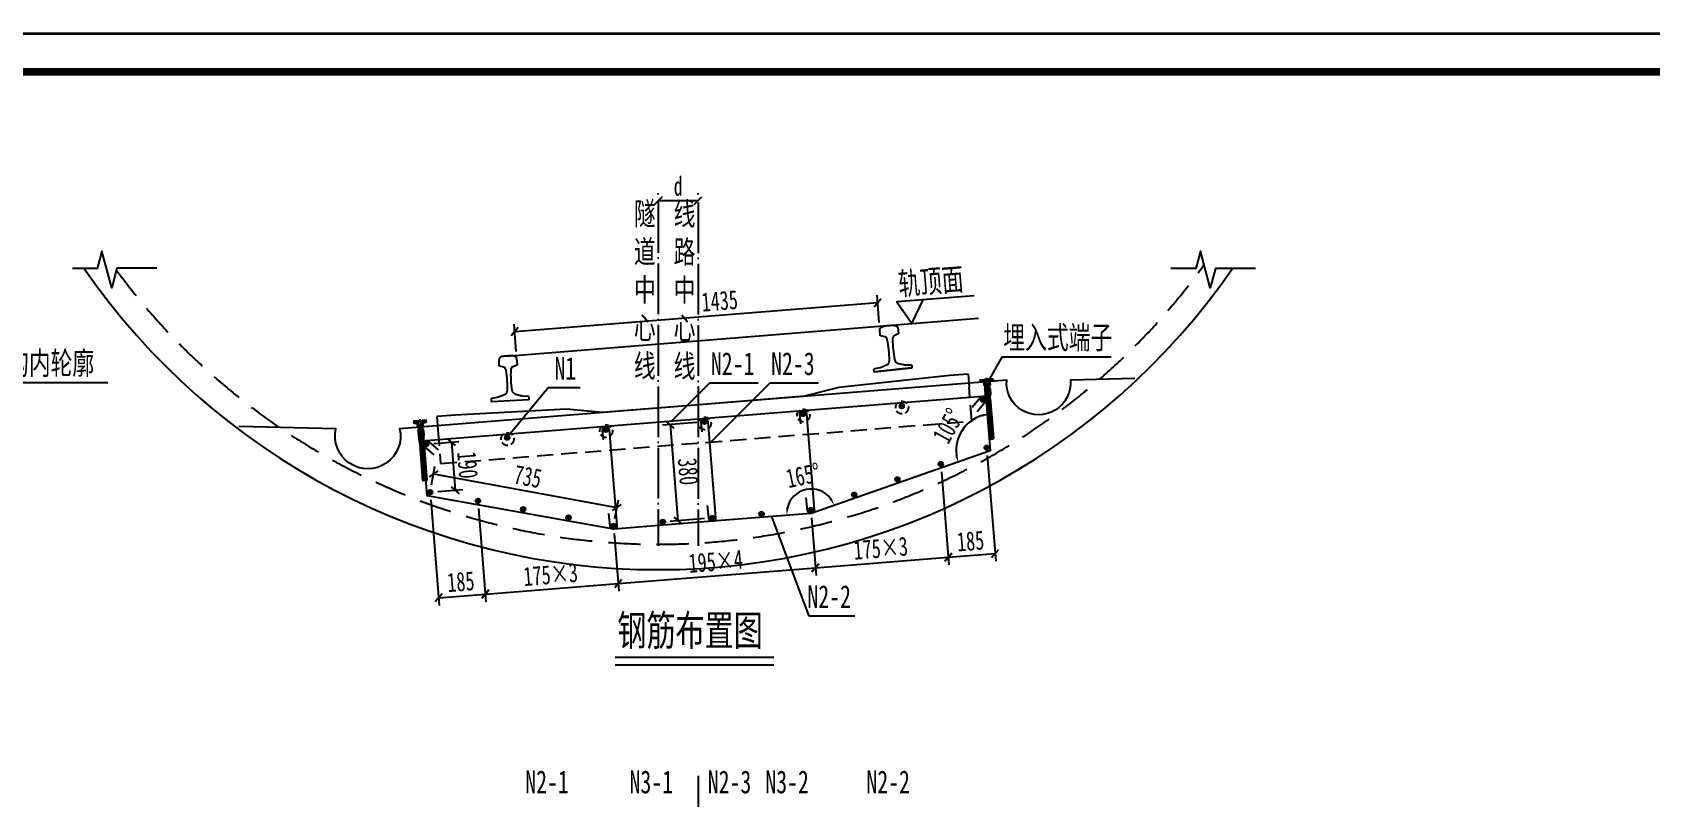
# Model space of a CAD drawing. Header units: millimetres. Extents: x -18 to 15743, y -16244 to -4817.
# Drawn here: x 5683 to 12060, y -10340 to -7324 of the extents above; entities that cross this region are included whole.
import ezdxf
from ezdxf.enums import TextEntityAlignment as Align

# ---------------------------------------------------------------- set-up
doc = ezdxf.new("R2010")
doc.units = ezdxf.units.MM
for name, pattern in [('CENTER', [4.1, 3, -0.5, 0.1, -0.5]), ('DASHED', [19.05, 12.7, -6.35]), ('DOTE', [2.42, 2, -0.2, 0.02, -0.2])]:
    doc.linetypes.add(name, pattern=pattern)
doc.layers.get('Defpoints').update_dxf_attribs({"color": 250})
for name, color, linetype in [('DOT', 6, 'DOTE'), ('GesoftDrawFrameFrameBlockLayer', 7, 'Continuous'), ('GesoftDrawFrameInLineLayer', 85, 'Continuous'), ('GesoftDrawFrameOutLineLayer', 180, 'Continuous'), ('GesoftDrawFrameTitleLayer', 7, 'Continuous'), ('标注', 3, 'Continuous'), ('粗实线', 4, 'Continuous'), ('钢筋', 4, 'Continuous')]:
    doc.layers.add(name, color=color, linetype=linetype)
doc.styles.add('宋体', font='SimSun.ttf', dxfattribs={"width": 0.7})
doc.styles.add('宋体样式', font='SimSun.ttf', dxfattribs={"width": 0.8})
doc.styles.add('条形码', font='BC_C39.FBC', dxfattribs={"height": 11})
doc.dimstyles.new('1比30', dxfattribs={"dimscale": 30, "dimtxt": 2.5, "dimasz": 1, "dimexe": 1, "dimexo": 1, "dimtad": 3, "dimdec": 0, "dimzin": 0, "dimdsep": 46, "dimtxsty": '宋体', "dimblk": 'OBLIQUE', "dimcen": 0.09, "dimadec": 0, "dimazin": 0, "dimtfac": 1, "dimtdec": 0, "dimtofl": 0, "dimtmove": 0, "dimatfit": 3, "dimfxl": 0, "dimtolj": 1, "dimtzin": 0, "dimarcsym": 0})

# ---------------------------------------------------------------- blocks, each defined once
blk = doc.blocks.new('Sleeper')
for p, q in [((-1050, 35.5), (-1050, -16.25)), ((1050, 35.5), (1050, -16.25))]:
    blk.add_line(p, q)
blk.add_lwpolyline([(1050, 35.5), (978, 35.5), (538, 24.5), (400, 0), (0, 0), (-400, 0), (-538, 24.5), (-978, 35.5), (-1050, 35.5)])
at = {"linetype": 'DASHED', "ltscale": 5}
blk.add_lwpolyline([(-1050, -16.25), (-1050, -150), (0, -150), (1050, -150), (1050, -16.25)], dxfattribs=at)
at = {"linetype": 'DASHED', "ltscale": 2}
for centre in [(-780, -75), (-390, -75), (0, -75), (390, -75), (780, -75)]:
    blk.add_circle(centre, 25, dxfattribs=at)
blk = doc.blocks.new('埋入式端子-2')
at = {"color": 2, "linetype": 'CENTER', "ltscale": 10}
blk.add_line((0, 0), (0, -242.2), dxfattribs=at)
at = {"color": 2, "ltscale": 0.03}
for p, q in [((-25, -6.9), (-25, -12.4)), ((-19.7, -13.9), (-25, -8.6)), ((-23.4, -13.9), (-25, -12.3)), ((-21, -5.9), (-24, -5.9)), ((-15, -14.9), (-24, -5.9)), ((-23.5, -13.9), (-17.5, -13.9)), ((-21, -6.2), (-21, -5.9)), ((-19.5, -6.7), (-20.5, -6.7)), ((-19.5, -5.9), (-19.5, -6.7)), ((-16.5, -5.9), (-19.5, -5.9)), ((-8.5, -17.7), (-19.5, -6.7)), ((-17.5, -13.9), (-17.5, -13.9)), ((-16.5, -6), (-16.6, -5.9)), ((-16.5, -6.7), (-16.5, -5.9)), ((-15.5, -6.7), (-16.5, -6.7)), ((-16.5, -14.9), (-13.5, -14.9)), ((-8.5, -14), (-15.8, -6.7)), ((-15, -5.9), (-15, -6.2)), ((-8.5, -5.9), (-15, -5.9)), ((-8.5, -10.3), (-12.9, -5.9)), ((-11.5, -16.9), (-11.5, -29.4)), ((-8.5, -21.4), (-11.5, -18.4)), ((-7.4, -26.2), (-11.5, -22.1)), ((0, -37.3), (-11.5, -25.8)), ((-10.2, -30.9), (-11.5, -29.5)), ((-10.7, -45.6), (-10.7, -64.6)), ((0, -59.6), (-10.7, -48.9)), ((0, -63.3), (-10.7, -52.6)), ((0, -67), (-10.7, -56.3)), ((0, -70.7), (-10.7, -60)), ((0, -74.4), (-10.7, -63.8)), ((10.2, -66.1), (-10.6, -45.2)), ((-10, -30.9), (-9.9, -30.9)), ((0, -52.2), (-9.3, -42.8)), ((-8.5, -6.5), (-9.2, -5.9)), ((0, -48.5), (-8.6, -39.8)), ((-7.4, -7), (-8.5, -5.9)), ((-8.5, -23.9), (-8.5, -5.9)), ((8.5, -23.9), (-8.5, -23.9)), ((-8.4, -32.4), (-8.4, -38.5)), ((0, -41), (-8.4, -32.7)), ((0, -44.7), (-8.4, -36.4)), ((-7.4, -28.9), (-7.4, -7)), ((-7.4, -7), (7.4, -7)), ((0, -34.3), (-7.4, -28.9)), ((7.4, -28.9), (-7.4, -28.9)), ((7.4, -28.9), (0, -34.3)), ((10.7, -48), (0, -37.3)), ((10.7, -51.7), (0, -41)), ((10.7, -55.4), (0, -44.7)), ((10.7, -59.1), (0, -48.5)), ((10.7, -62.9), (0, -52.2)), ((9, -68.6), (0, -59.6)), ((8.4, -71.7), (0, -63.3)), ((9.4, -43), (0.4, -34)), ((8.4, -38.2), (2.5, -32.4)), ((8.4, -34.5), (4.7, -30.9)), ((8.8, -31.3), (6.8, -29.3)), ((8.5, -5.9), (7.4, -7)), ((7.4, -7), (7.4, -28.9)), ((11.3, -30.1), (7.4, -26.2)), ((8.4, -38.5), (8.4, -32.4)), ((24, -5.9), (8.5, -5.9)), ((8.5, -23.9), (8.5, -5.9)), ((14.7, -14.9), (8.5, -8.7)), ((11.8, -15.8), (8.5, -12.4)), ((11.5, -19.1), (8.5, -16.1)), ((11.5, -22.8), (8.5, -19.8)), ((11.5, -26.5), (8.5, -23.5)), ((17.5, -14), (9.4, -5.9)), ((9.9, -30.9), (10, -30.9)), ((10.7, -45.6), (10.7, -64.6)), ((11.5, -29.4), (11.5, -16.9)), ((21, -13.8), (13.1, -5.9)), ((13.5, -14.9), (16.5, -14.9)), ((21, -10.1), (16.8, -5.9)), ((17.5, -13.9), (23.5, -13.9)), ((25, -6.7), (21, -6.7)), ((21, -6.9), (21, -13.9)), ((25, -7), (21, -7)), ((25, -12.4), (25, -6.9)), ((0, -78.2), (-8.9, -69.3)), ((-8.4, -124.2), (-8.8, -123.8)), ((-8.4, -91.1), (-8.4, -72)), ((0, -81.9), (-8.4, -73.5)), ((0, -85.6), (-8.4, -77.2)), ((0, -89.3), (-8.4, -80.9)), ((8.4, -101.4), (-8.4, -84.7)), ((8.4, -105.1), (-8.4, -88.4)), ((-8.4, -91.1), (-8.4, -97.8)), ((-3.2, -97.2), (-8.4, -92.1)), ((8.4, -108.8), (-8.4, -92.1)), ((0, -104.1), (-8.4, -95.8)), ((-8.4, -97.8), (-8.4, -241.2)), ((0, -107.9), (-8.4, -99.5)), ((0, -111.6), (-8.4, -103.2)), ((0, -115.3), (-8.4, -106.9)), ((0, -119), (-8.4, -110.6)), ((0, -122.7), (-8.4, -114.4)), ((0, -126.4), (-8.4, -118.1)), ((0, -130.1), (-8.4, -121.8)), ((0, -133.8), (-8.4, -125.5)), ((0, -100.4), (-0.4, -100)), ((8.4, -75.4), (0, -67)), ((8.4, -79.1), (0, -70.7)), ((8.4, -82.8), (0, -74.4)), ((8.4, -86.5), (0, -78.2)), ((8.4, -90.2), (0, -81.9)), ((7.6, -93.2), (0, -85.6)), ((8.4, -97.6), (0, -89.3)), ((0.6, -93.6), (0, -93)), ((8.4, -112.5), (0, -104.1)), ((8.4, -116.2), (0, -107.9)), ((8.4, -119.9), (0, -111.6)), ((8.4, -123.6), (0, -115.3)), ((8.4, -127.3), (0, -119)), ((8.4, -131.1), (0, -122.7)), ((8.4, -134.8), (0, -126.4)), ((8.4, -105.1), (0.9, -97.6)), ((8.4, -101.4), (3.3, -96.3)), ((8.4, -72), (8.4, -91.1)), ((8.4, -91.1), (8.4, -241.2)), ((0, -137.6), (-8.4, -129.2)), ((8.4, -149.6), (-8.4, -132.9)), ((8.4, -153.3), (-8.4, -136.6)), ((8.4, -157), (-8.4, -140.3)), ((8.4, -160.8), (-8.4, -144.1)), ((8.4, -164.5), (-8.4, -147.8)), ((-8.4, -150.5), (-8.4, -157.2)), ((-3.2, -156.6), (-8.4, -151.5)), ((8.4, -168.2), (-8.4, -151.5)), ((0, -163.5), (-8.4, -155.2)), ((0, -167.3), (-8.4, -158.9)), ((0, -171), (-8.4, -162.6)), ((0, -174.7), (-8.4, -166.3)), ((0, -178.4), (-8.4, -170)), ((0, -182.1), (-8.4, -173.8)), ((0, -185.8), (-8.4, -177.5)), ((0, -189.5), (-8.4, -181.2)), ((0, -193.2), (-8.4, -184.9)), ((0, -196.9), (-8.4, -188.6)), ((0, -159.8), (-0.4, -159.4)), ((8.4, -138.5), (0, -130.1)), ((8.4, -142.2), (0, -133.8)), ((8.4, -145.9), (0, -137.6)), ((7.6, -152.6), (0, -145)), ((0.6, -153), (0, -152.4)), ((8.4, -171.9), (0, -163.5)), ((8.4, -175.6), (0, -167.3)), ((8.4, -179.3), (0, -171)), ((8.4, -183), (0, -174.7)), ((8.4, -186.7), (0, -178.4)), ((8.4, -190.5), (0, -182.1)), ((8.4, -194.2), (0, -185.8)), ((8.4, -197.9), (0, -189.5)), ((8.4, -164.5), (0.9, -157)), ((8.4, -160.8), (3.3, -155.7)), ((8.4, -150.5), (8.4, -157.6)), ((8.4, -209), (-8.4, -192.3)), ((8.4, -212.7), (-8.4, -196)), ((8.4, -216.4), (-8.4, -199.7)), ((8.4, -220.1), (-8.4, -203.4)), ((8.4, -223.9), (-8.4, -207.2)), ((-8.4, -209.9), (-8.4, -216.6)), ((-3.2, -216), (-8.4, -210.9)), ((8.4, -227.6), (-8.4, -210.9)), ((0, -222.9), (-8.4, -214.6)), ((0, -226.6), (-8.4, -218.3)), ((8.4, -238.7), (-8.4, -222)), ((7.2, -241.2), (-8.4, -225.7)), ((3.4, -241.2), (-8.4, -229.4)), ((0, -241.5), (-8.4, -233.1)), ((-4, -241.2), (-8.4, -236.9)), ((8.3, -241.2), (-8.4, -241.2)), ((-8.4, -241.2), (-7.4, -242.2)), ((7.3, -242.2), (-7.4, -242.2)), ((0, -219.2), (-0.4, -218.8)), ((8.4, -201.6), (0, -193.2)), ((8.4, -205.3), (0, -196.9)), ((7.6, -212), (0, -204.4)), ((0.6, -212.4), (0, -211.8)), ((8.4, -231.3), (0, -222.9)), ((8.4, -235), (0, -226.6)), ((8.4, -223.9), (0.9, -216.4)), ((8.3, -241.2), (7.3, -242.2))]:
    blk.add_line(p, q, dxfattribs=at)
at = {"color": 2}
for p, q in [((-19.5, -5.9), (-21, -5.9)), ((-16.5, -5.9), (-15, -5.9)), ((-15, -5.9), (-15, -5.9)), ((-8.5, -5.9), (8.5, -5.9)), ((17.5, -13.9), (17.5, -13.9))]:
    blk.add_line(p, q, dxfattribs=at)
at = {"color": 2, "ltscale": 0.03}
for centre, radius, start, end in [((-24, -6.9), 1, 90, 180), ((-23.5, -12.4), 1.5, 180, 270), ((-20.5, -6.2), 0.5, 180, 270), ((-16.5, -13.9), 1, 180, 270), ((-15.5, -6.2), 0.5, 270, 0), ((-13.5, -16.9), 2, 0, 90), ((-10, -29.4), 1.5, 180, 270), ((-9.9, -32.4), 1.5, 0, 90), ((9.9, -32.4), 1.5, 90, 180), ((10, -29.4), 1.5, 270, 0), ((9.1, -45.6), 1.6, 0, 38.31252), ((13.5, -16.9), 2, 90, 180), ((16.5, -13.9), 1, 270, 0), ((20, -6.9), 1, 0, 90), ((23.5, -12.4), 1.5, 270, 0), ((24, -6.9), 1, 0, 90), ((8.3, -64.6), 2.4, 323.44685, 0)]:
    blk.add_arc(centre, radius, start, end, dxfattribs=at)
at = {"color": 2}
for centre, radius, start, end in [((-9.1, -45.6), 1.6, 141.68748, 180), ((-8.3, -64.6), 2.4, 180, 216.55315)]:
    blk.add_arc(centre, radius, start, end, dxfattribs=at)
at = {"color": 2, "ltscale": 0.03}
for points in [[(-10.3, -44.6), (-8.8, -42.7), (-8.9, -40.6), (-8.4, -38.5)], [(10.3, -44.6), (8.8, -42.7), (8.9, -40.6), (8.4, -38.5)], [(-10.2, -66), (-8.8, -67.9), (-8.9, -70), (-8.4, -72)], [(10.2, -66), (8.8, -67.9), (8.9, -70), (8.4, -72)]]:
    blk.add_open_spline(points, degree=3, dxfattribs=at)
blk = doc.blocks.new('_Oblique')
at = {"color": 0, "linetype": 'ByBlock', "lineweight": -2}
blk.add_line((-0.5, -0.5), (0.5, 0.5), dxfattribs=at)
blk = doc.blocks.new('*D15')
at = {"layer": 'Defpoints', "color": 0, "transparency": 16777216}
for p in [(8331.7, -8859), (8362, -9237.8), (8226.2, -9248.7)]:
    blk.add_point(p, dxfattribs=at)
at = {"layer": '标注', "color": 0, "lineweight": -2, "transparency": 16777216}
for p, q in [((8301.8, -8861.4), (8166, -8872.3)), ((8195.9, -8869.9), (8226.2, -9248.7)), ((8332.1, -9240.2), (8196.3, -9251.1))]:
    blk.add_line(p, q, dxfattribs=at)
at = {"layer": '标注', "color": 0, "lineweight": -2, "transparency": 16777216, "xscale": 30, "yscale": 30, "zscale": 30}
for p, rotation in [((8195.9, -8869.9), 94.57081979872274), ((8226.2, -9248.7), 274.5708197987228)]:
    blk.add_blockref('_Oblique', p, dxfattribs=dict(at, rotation=rotation))
at = {"layer": '标注', "color": 0, "transparency": 16777216, "insert": (8267.1, -9054.8), "char_height": 75, "attachment_point": 5, "rotation": 274.57082, "style": '宋体'}
blk.add_mtext('\\A1;380', dxfattribs=at)
blk = doc.blocks.new('*D7')
at = {"layer": 'Defpoints', "color": 0, "transparency": 16777216}
for p in [(9013.9, -8389), (9022.6, -8497), (7592.1, -8611.3)]:
    blk.add_point(p, dxfattribs=at)
at = {"layer": '标注', "color": 0, "lineweight": -2, "transparency": 16777216}
for p, q in [((7583.4, -8503.3), (9013.9, -8389)), ((9020.2, -8467.1), (9011.5, -8359.1)), ((7589.7, -8581.4), (7581, -8473.4))]:
    blk.add_line(p, q, dxfattribs=at)
at = {"layer": '标注', "color": 0, "lineweight": -2, "transparency": 16777216, "xscale": 30, "yscale": 30, "zscale": 30}
for p, rotation in [((9013.9, -8389), 4.570818192413863), ((7583.4, -8503.3), 184.5708181924139)]:
    blk.add_blockref('_Oblique', p, dxfattribs=dict(at, rotation=rotation))
at = {"layer": '标注', "color": 0, "transparency": 16777216, "insert": (8391.3, -8382.3), "char_height": 75, "attachment_point": 5, "rotation": 4.57082, "style": '宋体'}
blk.add_mtext('\\A1;1435', dxfattribs=at)
blk = doc.blocks.new('*D42')
at = {"layer": 'Defpoints', "color": 0, "transparency": 16777216}
for p in [(7235.2, -8946.7), (7250.3, -9136.1), (7349.1, -9128.3)]:
    blk.add_point(p, dxfattribs=at)
at = {"layer": '标注', "color": 0, "lineweight": -2, "transparency": 16777216}
for p, q in [((7265.1, -8944.3), (7363.9, -8936.4)), ((7334, -8938.8), (7349.1, -9128.3)), ((7280.2, -9133.8), (7379, -9125.9))]:
    blk.add_line(p, q, dxfattribs=at)
at = {"layer": '标注', "color": 0, "lineweight": -2, "transparency": 16777216, "xscale": 30, "yscale": 30, "zscale": 30}
for p, rotation in [((7334, -8938.8), 94.57081872189141), ((7349.1, -9128.3), 274.5708187218914)]:
    blk.add_blockref('_Oblique', p, dxfattribs=dict(at, rotation=rotation))
at = {"layer": '标注', "color": 0, "transparency": 16777216, "insert": (7397.6, -9029), "char_height": 75, "attachment_point": 5, "rotation": 274.57082, "style": '宋体'}
blk.add_mtext('\\A1;190', dxfattribs=at)
blk = doc.blocks.new('*D43')
at = {"layer": 'Defpoints', "color": 0, "transparency": 16777216}
for p in [(8149.3, -7993.1), (8306.1, -7987), (8306.1, -7993.1)]:
    blk.add_point(p, dxfattribs=at)
at = {"layer": '标注', "color": 0, "lineweight": -2, "transparency": 16777216}
for p, q in [((8149.3, -7963.1), (8149.3, -7957)), ((8306.1, -7963.1), (8306.1, -7957)), ((8149.3, -7987), (8306.1, -7987))]:
    blk.add_line(p, q, dxfattribs=at)
at = {"layer": '标注', "color": 0, "lineweight": -2, "transparency": 16777216, "xscale": 30, "yscale": 30, "zscale": 30, "rotation": 180}
blk.add_blockref('_Oblique', (8149.3, -7987), dxfattribs=at)
at = {"layer": '标注', "color": 0, "lineweight": -2, "transparency": 16777216, "xscale": 30, "yscale": 30, "zscale": 30}
blk.add_blockref('_Oblique', (8306.1, -7987), dxfattribs=at)
at = {"layer": '标注', "color": 0, "transparency": 16777216, "insert": (8227.7, -7930.5), "char_height": 75, "attachment_point": 5, "style": '宋体'}
blk.add_mtext('\\A1;d', dxfattribs=at)
blk = doc.blocks.new('*D44')
at = {"layer": 'Defpoints', "color": 0, "transparency": 16777216}
for p in [(9457.3, -8972.7), (8777.7, -9127), (8751.8, -9219.8), (8751.8, -9219.8), (8363, -9250.9)]:
    blk.add_point(p, dxfattribs=at)
at = {"layer": '标注', "color": 0, "lineweight": -2, "transparency": 16777216}
blk.add_arc((8751.8, -9219.8), 96.3, 37.20809, 166.66764, dxfattribs=at)
at = {"layer": '标注', "color": 0, "transparency": 16777216}
for points in [[(8832.9, -9159.1), (8824.1, -9163.9), (8842.7, -9187.9)], [(8663, -9197.9), (8653, -9197.2), (8655.7, -9227.5)]]:
    blk.add_solid(points, dxfattribs=at)
at = {"layer": '标注', "color": 0, "transparency": 16777216, "insert": (8720.2, -9070.5), "char_height": 75, "attachment_point": 5, "rotation": 11.93786, "style": '宋体'}
blk.add_mtext('\\A1;165°', dxfattribs=at)
blk = doc.blocks.new('*D45')
at = {"layer": 'Defpoints', "color": 0, "transparency": 16777216}
for p in [(9451.1, -8769.5), (9375.6, -8860.5), (9467.3, -8972), (9467.3, -8972), (8757.8, -9219.3)]:
    blk.add_point(p, dxfattribs=at)
at = {"layer": '标注', "color": 0, "lineweight": -2, "transparency": 16777216}
blk.add_arc((9467.3, -8972), 144.3, 106.50239, 187.29115, dxfattribs=at)
at = {"layer": '标注', "color": 0, "transparency": 16777216}
for points in [[(9425.4, -8828.7), (9427.2, -8838.5), (9455.8, -8828.1)], [(9329, -8989.1), (9319.3, -8991.4), (9331, -9019.5)]]:
    blk.add_solid(points, dxfattribs=at)
at = {"layer": '标注', "color": 0, "transparency": 16777216, "insert": (9291.9, -8874.7), "char_height": 75, "attachment_point": 5, "rotation": 60.99054, "style": '宋体'}
blk.add_mtext('\\A1;105°', dxfattribs=at)
blk = doc.blocks.new('*D48')
at = {"layer": 'Defpoints', "color": 0, "transparency": 16777216}
for p in [(9443.3, -8961.1), (9262.8, -9025.5), (9476.5, -9377.7)]:
    blk.add_point(p, dxfattribs=at)
at = {"layer": '标注', "color": 0, "lineweight": -2, "transparency": 16777216}
for p, q in [((9445.6, -8991), (9478.9, -9407.6)), ((9265.2, -9055.4), (9294.4, -9422.3)), ((9292.1, -9392.4), (9476.5, -9377.7))]:
    blk.add_line(p, q, dxfattribs=at)
at = {"layer": '标注', "color": 0, "lineweight": -2, "transparency": 16777216, "xscale": 30, "yscale": 30, "zscale": 30}
for p, rotation in [((9476.5, -9377.7), 4.558790000067118), ((9292.1, -9392.4), 184.5587900000671)]:
    blk.add_blockref('_Oblique', p, dxfattribs=dict(at, rotation=rotation))
at = {"layer": '标注', "color": 0, "transparency": 16777216, "insert": (9379.8, -9329), "char_height": 75, "attachment_point": 5, "rotation": 4.55879, "style": '宋体'}
blk.add_mtext('\\A1;185', dxfattribs=at)
blk = doc.blocks.new('*D49')
at = {"layer": 'Defpoints', "color": 0, "transparency": 16777216}
for p in [(7250.2, -9135.9), (7438.6, -9171), (7467.8, -9537.9)]:
    blk.add_point(p, dxfattribs=at)
at = {"layer": '标注', "color": 0, "lineweight": -2, "transparency": 16777216}
for p, q in [((7252.6, -9165.8), (7285.8, -9582.5)), ((7441, -9200.9), (7470.2, -9567.8)), ((7283.4, -9552.6), (7467.8, -9537.9))]:
    blk.add_line(p, q, dxfattribs=at)
at = {"layer": '标注', "color": 0, "lineweight": -2, "transparency": 16777216, "xscale": 30, "yscale": 30, "zscale": 30}
for p, rotation in [((7283.4, -9552.6), 184.5587900000671), ((7467.8, -9537.9), 4.558790000067118)]:
    blk.add_blockref('_Oblique', p, dxfattribs=dict(at, rotation=rotation))
at = {"layer": '标注', "color": 0, "transparency": 16777216, "insert": (7371.2, -9489.2), "char_height": 75, "attachment_point": 5, "rotation": 4.55879, "style": '宋体'}
blk.add_mtext('\\A1;185', dxfattribs=at)
blk = doc.blocks.new('*D50')
at = {"layer": 'Defpoints', "color": 0, "transparency": 16777216}
for p in [(7438.6, -9171), (7973.1, -9268.9), (7991.2, -9496.2)]:
    blk.add_point(p, dxfattribs=at)
at = {"layer": '标注', "color": 0, "lineweight": -2, "transparency": 16777216}
for p, q in [((7441, -9200.9), (7470.2, -9567.8)), ((7975.5, -9298.8), (7993.6, -9526.1)), ((7467.8, -9537.9), (7991.2, -9496.2))]:
    blk.add_line(p, q, dxfattribs=at)
at = {"layer": '标注', "color": 0, "lineweight": -2, "transparency": 16777216, "xscale": 30, "yscale": 30, "zscale": 30}
for p, rotation in [((7991.2, -9496.2), 4.558790000067118), ((7467.8, -9537.9), 184.5587900000671)]:
    blk.add_blockref('_Oblique', p, dxfattribs=dict(at, rotation=rotation))
at = {"layer": '标注', "color": 0, "transparency": 16777216, "insert": (7725, -9461), "char_height": 75, "attachment_point": 5, "rotation": 4.55879, "style": '宋体'}
blk.add_mtext('\\A1;175×3', dxfattribs=at)
blk = doc.blocks.new('*D51')
at = {"layer": 'Defpoints', "color": 0, "transparency": 16777216}
for p in [(8750.6, -9206.9), (7973.1, -9268.9), (8768.7, -9434.2)]:
    blk.add_point(p, dxfattribs=at)
at = {"layer": '标注', "color": 0, "lineweight": -2, "transparency": 16777216}
for p, q in [((8753, -9236.8), (8771.1, -9464.1)), ((7975.5, -9298.8), (7993.6, -9526.1)), ((7991.2, -9496.2), (8768.7, -9434.2))]:
    blk.add_line(p, q, dxfattribs=at)
at = {"layer": '标注', "color": 0, "lineweight": -2, "transparency": 16777216, "xscale": 30, "yscale": 30, "zscale": 30}
for p, rotation in [((8768.7, -9434.2), 4.558790000067118), ((7991.2, -9496.2), 184.5587900000671)]:
    blk.add_blockref('_Oblique', p, dxfattribs=dict(at, rotation=rotation))
at = {"layer": '标注', "color": 0, "transparency": 16777216, "insert": (8375.5, -9409.1), "char_height": 75, "attachment_point": 5, "rotation": 4.55879, "style": '宋体'}
blk.add_mtext('\\A1;195×4', dxfattribs=at)
blk = doc.blocks.new('*D52')
at = {"layer": 'Defpoints', "color": 0, "transparency": 16777216}
for p in [(9262.8, -9025.5), (8750.6, -9206.9), (9292.1, -9392.4)]:
    blk.add_point(p, dxfattribs=at)
at = {"layer": '标注', "color": 0, "lineweight": -2, "transparency": 16777216}
for p, q in [((9265.2, -9055.4), (9294.4, -9422.3)), ((8753, -9236.8), (8771.1, -9464.1)), ((8768.7, -9434.2), (9292.1, -9392.4))]:
    blk.add_line(p, q, dxfattribs=at)
at = {"layer": '标注', "color": 0, "lineweight": -2, "transparency": 16777216, "xscale": 30, "yscale": 30, "zscale": 30}
for p, rotation in [((8768.7, -9434.2), 184.5587900000671), ((9292.1, -9392.4), 4.558790000067118)]:
    blk.add_blockref('_Oblique', p, dxfattribs=dict(at, rotation=rotation))
at = {"layer": '标注', "color": 0, "transparency": 16777216, "insert": (9025.9, -9357.2), "char_height": 75, "attachment_point": 5, "rotation": 4.55879, "style": '宋体'}
blk.add_mtext('\\A1;175×3', dxfattribs=at)
blk = doc.blocks.new('*D53')
at = {"layer": 'Defpoints', "color": 0, "transparency": 16777216}
for p in [(7250.3, -9136.1), (7986.6, -9196.4), (7973.2, -9269)]:
    blk.add_point(p, dxfattribs=at)
at = {"layer": '标注', "color": 0, "lineweight": -2, "transparency": 16777216}
for p, q in [((7255.8, -9106.6), (7269.1, -9034.1)), ((7263.7, -9063.6), (7986.6, -9196.4)), ((7978.6, -9239.5), (7992, -9166.9))]:
    blk.add_line(p, q, dxfattribs=at)
at = {"layer": '标注', "color": 0, "lineweight": -2, "transparency": 16777216, "xscale": 30, "yscale": 30, "zscale": 30}
for p, rotation in [((7263.7, -9063.6), 169.5891858838482), ((7986.6, -9196.4), 349.5891858838482)]:
    blk.add_blockref('_Oblique', p, dxfattribs=dict(at, rotation=rotation))
at = {"layer": '标注', "color": 0, "transparency": 16777216, "insert": (7635.3, -9074.7), "char_height": 75, "attachment_point": 5, "rotation": 349.58919, "style": '宋体'}
blk.add_mtext('\\A1;735', dxfattribs=at)
blk = doc.blocks.new('0.25_a528e8101059b214a0224c9661d1e9c2')
at = {"layer": 'GesoftDrawFrameInLineLayer', "color": 0, "const_width": 1}
blk.add_lwpolyline([(0, 0), (0, 287), (-495, 287), (-495, 0), (0, 0)], dxfattribs=at)
at = {"layer": 'GesoftDrawFrameOutLineLayer', "color": 0, "const_width": 0.35}
blk.add_lwpolyline([(5, -5), (5, 292), (-520, 292), (-520, -5), (5, -5)], dxfattribs=at)
blk = doc.blocks.new('GESOFT00000000NEW_049a35bf7f0736cc4250df00ece10f93_a528e8101059b214a0224c9661d1e9c2_2e1cf7a908f61d0b50dc33cccab90907')
at = {"layer": 'GesoftDrawFrameFrameBlockLayer'}
blk.add_blockref('0.25_a528e8101059b214a0224c9661d1e9c2', (0, 0), dxfattribs=at)
at = {"layer": 'GesoftDrawFrameTitleLayer', "color": 7, "style": '条形码', "width": 2}
blk.add_attdef('BARCODE', (-2.8, 60.5), '', height=6, rotation=90, dxfattribs=at)
at = {"layer": 'GesoftDrawFrameTitleLayer', "style": '宋体样式'}
for tag, height, width, p in [('GCMC0', 3.6, 0.8, (-40, 43.4)), ('SHEJI', 2.5, 0.8, (-154, 35.2)), ('SHEJI2', 2.5, 0.8, (-137.76, 35.27)), ('SJJD', 2.5, 0.8, (-14, 34.4)), ('JIAOHE', 2.5, 0.8, (-154, 28.8)), ('JIAOHE2', 2.5, 0.8, (-137.61, 28.83)), ('VERSION0', 2.5, 0.8, (-14, 26.4)), ('ZTSD', 2.5, 0.8, (-190, 24)), ('ZYFZR1', 2.5, 0.8, (-154, 22.4)), ('ZYFZR2', 2.5, 0.8, (-137.76, 22.24)), ('CEMING', 4, 0.7, (-84, 22.59)), ('BILI', 2.5, 0.8, (-14, 18.4)), ('XMFZR1', 2.5, 0.8, (-154, 16)), ('XMFZR2', 2.5, 0.8, (-137.98, 16.22)), ('DOCNAME0', 3.5, 0.9, (-84, 13.27)), ('SENHE', 2.5, 0.8, (-154, 9.6)), ('SENHE2', 2.5, 0.8, (-137.41, 9.52)), ('DOCNAME2', 3.5, 0.9, (-84, 9.42)), ('RIQI', 2.5, 0.8, (-14, 10.4)), ('XTSD', 2.5, 0.8, (-190, 4.8)), ('SENDING', 2.5, 0.8, (-154, 3.2)), ('SENDING2', 2.5, 0.8, (-137.41, 3.81)), ('TUHAO', 2.5, 0.8, (-91.5, 3.2)), ('PROJECTNO', 2.5, 0.8, (-47.5, 3.2)), ('PAGENUMBER', 2.5, 0.8, (-31.78, 3.83)), ('PAGECOUNT', 2.5, 0.8, (-10.8, 3.83))]:
    blk.add_attdef(tag, text='', height=height, dxfattribs=dict(at, width=width)).set_placement(p, align=Align.MIDDLE_CENTER)
blk.add_attdef('PIANMING', text='', height=4, dxfattribs=at).set_placement((-84, 31.09), align=Align.MIDDLE_CENTER)

msp = doc.modelspace()

# ---------------------------------------------------------------- hatches: boundary and pattern name
at = {"layer": '钢筋'}
h = msp.add_hatch(color=256, dxfattribs=at)
h.dxf.hatch_style = 1
h.paths.add_polyline_path([(9118.21, -8796.86, 1), (9100.21, -8796.86, 1)])
h = msp.add_hatch(color=256, dxfattribs=at)
h.dxf.hatch_style = 1
h.paths.add_polyline_path([(9437.19, -8771.36, 1), (9419.19, -8771.36, 1)])
h = msp.add_hatch(color=256, dxfattribs=at)
h.dxf.hatch_style = 1
h.paths.add_polyline_path([(8340.69, -8859.02, 1), (8322.69, -8859.02, 1)])
h = msp.add_hatch(color=256, dxfattribs=at)
h.dxf.hatch_style = 1
h.paths.add_polyline_path([(8729.45, -8827.94, 1), (8711.45, -8827.94, 1)])
h = msp.add_hatch(color=256, dxfattribs=at)
h.dxf.hatch_style = 1
h.paths.add_polyline_path([(7563.17, -8921.18, 1), (7545.17, -8921.18, 1)])
h = msp.add_hatch(color=256, dxfattribs=at)
h.dxf.hatch_style = 1
h.paths.add_polyline_path([(7951.93, -8890.1, 1), (7933.93, -8890.1, 1)])
h = msp.add_hatch(color=256, dxfattribs=at)
h.dxf.hatch_style = 1
h.paths.add_polyline_path([(7244.19, -8946.68, 1), (7226.19, -8946.68, 1)])
h = msp.add_hatch(color=256, dxfattribs=at)
h.dxf.hatch_style = 1
h.paths.add_polyline_path([(9452.34, -8960.83, 1), (9434.34, -8960.83, 1)])
h = msp.add_hatch(color=256, dxfattribs=at)
h.dxf.hatch_style = 1
h.paths.add_polyline_path([(9271.87, -9024.92, 1), (9253.87, -9024.92, 1)])
h = msp.add_hatch(color=256, dxfattribs=at)
h.dxf.hatch_style = 1
h.paths.add_polyline_path([(9101.16, -9085.55, 1), (9083.16, -9085.55, 1)])
h = msp.add_hatch(color=256, dxfattribs=at)
h.dxf.hatch_style = 1
h.paths.add_polyline_path([(7259.34, -9136.15, 1), (7241.34, -9136.15, 1)])
h = msp.add_hatch(color=256, dxfattribs=at)
h.dxf.hatch_style = 1
h.paths.add_polyline_path([(7447.69, -9170.7, 1), (7429.69, -9170.7, 1)])
h = msp.add_hatch(color=256, dxfattribs=at)
h.dxf.hatch_style = 1
h.paths.add_polyline_path([(7447.69, -9170.7, 1), (7429.69, -9170.7, 1)])
h = msp.add_hatch(color=256, dxfattribs=at)
h.dxf.hatch_style = 1
h.paths.add_polyline_path([(7447.7, -9170.77, 1), (7429.7, -9170.77, 1)])
h = msp.add_hatch(color=256, dxfattribs=at)
h.dxf.hatch_style = 1
h.paths.add_polyline_path([(8930.45, -9146.17, 1), (8912.45, -9146.17, 1)])
h = msp.add_hatch(color=256, dxfattribs=at)
h.dxf.hatch_style = 1
h.paths.add_polyline_path([(7625.87, -9203.46, 1), (7607.87, -9203.46, 1)])
h = msp.add_hatch(color=256, dxfattribs=at)
h.dxf.hatch_style = 1
h.paths.add_polyline_path([(7625.87, -9203.46, 1), (7607.87, -9203.46, 1)])
h = msp.add_hatch(color=256, dxfattribs=at)
h.dxf.hatch_style = 1
h.paths.add_polyline_path([(7625.87, -9203.52, 1), (7607.87, -9203.52, 1)])
h = msp.add_hatch(color=256, dxfattribs=at)
h.dxf.hatch_style = 1
h.paths.add_polyline_path([(7804.04, -9236.21, 1), (7786.04, -9236.21, 1)])
h = msp.add_hatch(color=256, dxfattribs=at)
h.dxf.hatch_style = 1
h.paths.add_polyline_path([(7804.04, -9236.21, 1), (7786.04, -9236.21, 1)])
h = msp.add_hatch(color=256, dxfattribs=at)
h.dxf.hatch_style = 1
h.paths.add_polyline_path([(7804.05, -9236.28, 1), (7786.05, -9236.28, 1)])
h = msp.add_hatch(color=256, dxfattribs=at)
h.dxf.hatch_style = 1
h.paths.add_polyline_path([(8176.6, -9253.39, 1), (8158.6, -9253.39, 1)])
h = msp.add_hatch(color=256, dxfattribs=at)
h.dxf.hatch_style = 1
h.paths.add_polyline_path([(8176.6, -9253.39, 1), (8158.6, -9253.39, 1)])
h = msp.add_hatch(color=256, dxfattribs=at)
h.dxf.hatch_style = 1
h.paths.add_polyline_path([(8176.6, -9253.46, 1), (8158.6, -9253.46, 1)])
h = msp.add_hatch(color=256, dxfattribs=at)
h.dxf.hatch_style = 1
h.paths.add_polyline_path([(8370.98, -9237.88, 1), (8352.98, -9237.88, 1)])
h = msp.add_hatch(color=256, dxfattribs=at)
h.dxf.hatch_style = 1
h.paths.add_polyline_path([(8565.36, -9222.31, 1), (8547.36, -9222.31, 1)])
h = msp.add_hatch(color=256, dxfattribs=at)
h.dxf.hatch_style = 1
h.paths.add_polyline_path([(8565.36, -9222.31, 1), (8547.36, -9222.31, 1)])
h = msp.add_hatch(color=256, dxfattribs=at)
h.dxf.hatch_style = 1
h.paths.add_polyline_path([(8565.36, -9222.38, 1), (8547.36, -9222.38, 1)])
h = msp.add_hatch(color=256, dxfattribs=at)
h.dxf.hatch_style = 1
h.paths.add_polyline_path([(8759.74, -9206.8, 1), (8741.74, -9206.8, 1)])
h = msp.add_hatch(color=256, dxfattribs=at)
h.dxf.hatch_style = 1
h.paths.add_polyline_path([(7982.22, -9268.96, 1), (7964.22, -9268.96, 1)])
h = msp.add_hatch(color=256, dxfattribs=at)
h.dxf.hatch_style = 1
h.paths.add_polyline_path([(7982.22, -9268.96, 1), (7964.22, -9268.96, 1)])
h = msp.add_hatch(color=256, dxfattribs=at)
h.dxf.hatch_style = 1
h.paths.add_polyline_path([(7982.23, -9269.03, 1), (7964.23, -9269.03, 1)])

# ---------------------------------------------------------------- linework, layer by layer
for p, q in [((7550.95, -8599.42), (9411.22, -8450.76)), ((9002.1, -8661.81), (9147.3, -8646.54))]:
    msp.add_line(p, q)
for points in [[(6173.68, -8253.4), (6016.12, -8253.4), (5995.36, -8330.88), (5956.42, -8185.57), (5938.12, -8253.88), (5840.29, -8253.88)], [(10502.7, -8253.88), (10345.14, -8253.88), (10324.38, -8331.36), (10285.45, -8186.05), (10267.14, -8254.36), (10169.32, -8254.36)]]:
    msp.add_lwpolyline(points)
at = {"ltscale": 0.8}
for points in [[(9123.04, -8634.25), (9144.45, -8634.37, -0.3821619), (9148.41, -8637.96), (9149.08, -8644.34, -0.4142136), (9147.3, -8646.54), (9002.1, -8661.81, -0.4142136), (8999.9, -8660.03), (8999.23, -8653.64, -0.3821619), (9002.35, -8649.32), (9023.27, -8644.74, 0.0526809), (9031.24, -8642.09), (9048.67, -8634.19, 0.2959714), (9060.41, -8615.86, 0.0505666), (9051.77, -8535.62, 0.0993426), (9047.91, -8526.58, 0.1861468), (9043.12, -8523.38), (9024.99, -8519.42, -0.3409339), (9023.42, -8517.55), (9022.57, -8496.96, -0.334739), (9031.31, -8483.98, -0.0484879), (9046.37, -8480.38, -0.0083356), (9056.29, -8479.14, -0.0083356), (9066.26, -8478.29, -0.0484879), (9081.73, -8478.67, -0.334739), (9092.98, -8489.56), (9096.43, -8509.87, -0.3409339), (9095.29, -8512.03), (9078.45, -8519.64, 0.1885271), (9074.36, -8523.79, 0.0993426), (9072.46, -8533.45, 0.0505666), (9080.7, -8613.72, 0.2959714), (9096, -8629.21), (9115.54, -8633.35, 0.050385), (9123.54, -8634.21)], [(7514.68, -8762.83), (7493.56, -8766.36, 0.3821619), (7490.23, -8770.52), (7490.58, -8776.93, 0.4142136), (7492.69, -8778.82), (7638.47, -8770.82, 0.4142136), (7640.35, -8768.72), (7640, -8762.31, 0.3821619), (7636.23, -8758.53), (7614.86, -8757.34, -0.0526809), (7606.56, -8755.99), (7588.1, -8750.95, -0.2959714), (7573.59, -8734.72, -0.0505666), (7569.37, -8654.13, -0.0993426), (7571.76, -8644.59, -0.1861468), (7575.98, -8640.67), (7593.24, -8633.88, 0.3409339), (7594.5, -8631.78), (7592.06, -8611.32, 0.334739), (7581.37, -8599.89, 0.0484879), (7565.94, -8598.74, 0.0083356), (7555.94, -8599.08, 0.0083356), (7545.97, -8599.83, 0.0484879), (7530.75, -8602.67, 0.334739), (7521.37, -8615.2), (7521.19, -8635.8, 0.3409339), (7522.67, -8637.75), (7540.5, -8642.6, -0.1885271), (7545.2, -8646.04, -0.0993426), (7548.61, -8655.27, -0.0505666), (7553.22, -8735.84, -0.2959714), (7540.58, -8753.56), (7521.94, -8760.75, -0.050385), (7514.19, -8762.87)]]:
    msp.add_lwpolyline(points, format="xyb", dxfattribs=at)
msp.add_arc((8149.31, -6691.6), 2750, 214.617895, 325.382105)
at = {"linetype": 'DASHED', "lineweight": 25, "ltscale": 10}
msp.add_arc((8149.31, -6691.6), 2650, 216.316843, 324.246794, dxfattribs=at)
at = {"layer": 'DOT', "ltscale": 100}
for p, q in [((8149.31, -7993.07), (8149.31, -9347.3)), ((8306.11, -7993.97), (8306.11, -9347.3)), ((8306.11, -10253.75), (8306.11, -14226.64))]:
    msp.add_line(p, q, dxfattribs=at)
at = {"layer": '标注'}
for p, q in [((9503.5, -8603.76), (9454.97, -8689.98)), ((9933.97, -8603.76), (9503.5, -8603.76)), ((5305.3, -8703.85), (5980.01, -8703.85)), ((7715.83, -8725.32), (7554.17, -8921.18)), ((7841.67, -8725.32), (7715.83, -8725.32)), ((8351.36, -8706.98), (8201.98, -8856.35)), ((8542.8, -8706.98), (8351.36, -8706.98)), ((8588.8, -8706.98), (8351.55, -8944.23)), ((8780.25, -8706.98), (8588.8, -8706.98)), ((8743.51, -9625.17), (8597.39, -9232.17)), ((8923.32, -9625.17), (8743.51, -9625.17)), ((7979.23, -9816.58), (8604.92, -9816.58))]:
    msp.add_line(p, q, dxfattribs=at)
at = {"layer": '标注', "color": 4}
msp.add_line((7979.23, -9786.58), (8604.92, -9786.58), dxfattribs=at)
at = {"layer": '标注'}
msp.add_lwpolyline([(9394.65, -8361.83), (9089.97, -8386.18), (9148.92, -8471.73), (9193.53, -8377.9)], dxfattribs=at)
at = {"layer": '粗实线', "color": 0}
msp.add_lwpolyline([(10026.98, -8688.38), (9773.27, -8694.72, -1.0886297), (9522.31, -8694.73), (7129.96, -8885.98, -1.2586619), (6879.08, -8886.29), (6496.02, -8876.71)], format="xyb", dxfattribs=at)
at = {"layer": '钢筋'}
for points in [[(9405.66, -8817.85), (9438.09, -8779.79, 0.6681786), (9427.16, -8758.4), (7234.15, -8933.72, 0.6681786), (7226.76, -8956.58), (7264.82, -8989)], [(9385.87, -8800.99), (9418.3, -8762.93, -0.6681786), (9441.15, -8770.33), (9457.33, -8972.75), (8751.78, -9219.76), (8362.99, -9250.91), (7974.26, -9281.92), (7238.41, -9150.14), (7222.23, -8947.72, -0.6681786), (7243.62, -8936.79), (7281.68, -8969.21)], [(8322.36, -8898.37), (8318.73, -8860.06, -1), (8344.65, -8857.99), (8374.94, -9236.85, -1), (8349.02, -9238.92), (8343.49, -9189.33)], [(8711.12, -8867.3), (8707.49, -8828.98, -1), (8733.41, -8826.91), (8763.7, -9205.77, -1), (8737.78, -9207.84), (8732.25, -9158.26)], [(7933.6, -8929.45), (7929.97, -8891.14, -1), (7955.89, -8889.07), (7986.18, -9267.93, -1), (7960.26, -9270), (7954.73, -9220.41)]]:
    msp.add_lwpolyline(points, format="xyb", dxfattribs=at)
for centre in [(9109.21, -8796.86), (9428.19, -8771.36), (8331.69, -8859.02), (8720.45, -8827.94), (7554.17, -8921.18), (7942.93, -8890.1), (7235.19, -8946.68), (9443.34, -8960.83), (9262.87, -9024.92), (9092.16, -9085.55), (7250.34, -9136.15), (7438.69, -9170.7), (7438.69, -9170.7), (7438.7, -9170.77), (8921.45, -9146.17), (7616.87, -9203.46), (7616.87, -9203.46), (7616.87, -9203.52), (7795.04, -9236.21), (7795.04, -9236.21), (7795.05, -9236.28), (8167.6, -9253.39), (8167.6, -9253.39), (8167.6, -9253.46), (8361.98, -9237.88), (8556.36, -9222.31), (8556.36, -9222.31), (8556.36, -9222.38), (8750.74, -9206.8), (7973.22, -9268.96), (7973.22, -9268.96), (7973.23, -9269.03)]:
    msp.add_circle(centre, 9, dxfattribs=at)

# ---------------------------------------------------------------- block references
for name, p, rotation in [('Sleeper', (8326.34, -8790.23), 4.570818190350828), ('埋入式端子-2', (7209.64, -8848.84), 4.630555733514621)]:
    msp.add_blockref(name, p, dxfattribs=dict(rotation=rotation))
at = {"xscale": -1, "rotation": 4.511081436047801}
msp.add_blockref('埋入式端子-2', (9442.8, -8685.04), dxfattribs=at)
at = {"layer": '标注', "xscale": 30, "yscale": 30, "zscale": 30}
msp.add_blockref('GESOFT00000000NEW_049a35bf7f0736cc4250df00ece10f93_a528e8101059b214a0224c9661d1e9c2_2e1cf7a908f61d0b50dc33cccab90907', (15587.73, -16088.95), dxfattribs=at)

# ---------------------------------------------------------------- texts
at = {"layer": 'DOT', "char_height": 90, "attachment_point": 1, "style": '宋体'}
for s, insert in [('隧道中心线', (8053.02, -7993.07)), ('线路中心线', (8209.82, -7993.97))]:
    msp.add_mtext_dynamic_manual_height_columns(s, width=136.8398, gutter_width=600, heights=[0], dxfattribs=dict(at, insert=insert))
at = {"layer": '标注', "style": '宋体', "width": 0.7}
msp.add_text('轨顶面', height=90, rotation=4.570818, dxfattribs=at).set_placement((9098.5, -8360.15))
for s, height, p in [('埋入式端子', 90, (9508.76, -8571.3)), ('管片结构内轮廓', 90, (5324.84, -8672.31)), ('N1', 90, (7740.34, -8692.86)), ('N2-1', 90, (8356.61, -8674.52)), ('N2-3', 90, (8594.06, -8674.52)), ('N2-2', 90, (8737.14, -9592.71)), ('钢筋布置图', 120, (7988.17, -9740.96)), ('N2-1', 90, (7625.16, -10323.17)), ('N3-1', 90, (8036.13, -10323.17)), ('N2-3', 90, (8344.43, -10323.17)), ('N3-2', 90, (8571.32, -10323.17)), ('N2-2', 90, (8969.58, -10323.17))]:
    msp.add_text(s, height=height, dxfattribs=at).set_placement(p)

# ---------------------------------------------------------------- dimensions: what is measured, and where the dimension line sits
at = {"layer": '标注'}
dim = msp.add_linear_dim(base=(8306.11, -7986.99), p1=(8149.31, -7993.07), p2=(8306.11, -7993.07), text='d', dimstyle='1比30', dxfattribs=at)
dim.commit()
dim.dimension.update_dxf_attribs({"geometry": '*D43', "text_midpoint": (8227.71, -7930.53)})
dim = msp.add_linear_dim(base=(9013.94, -8388.97), p1=(7592.06, -8611.32), p2=(9022.57, -8496.96), angle=4.570818, dimstyle='1比30', dxfattribs=at)
dim.commit()
dim.dimension.update_dxf_attribs({"geometry": '*D7', "text_midpoint": (8395.8, -8438.39), "dimtype": 160})
dim = msp.add_angular_dim_2l(base=(9375.59, -8860.52), line1=((9467.3, -8971.95), (8757.78, -9219.35)), line2=((9451.12, -8769.53), (9467.3, -8971.95)), dimstyle='1比30', override={"dimsah": 1}, dxfattribs=at)
dim.commit()
dim.dimension.update_dxf_attribs({"geometry": '*D45', "text_midpoint": (9341.09, -8901.96), "dimtype": 162})
for p1, p2, distance, picture, middle in [((8331.69, -8859.02), (8361.97, -9237.82), -136.24, '*D15', (8267.09, -9054.8)), ((7235.19, -8946.68), (7250.34, -9136.15), 99.08, '*D42', (7397.6, -9029.04)), ((7250.34, -9136.15), (7973.22, -9268.96), 73.78, '*D53', (7635.28, -9074.66))]:
    dim = msp.add_aligned_dim(p1=p1, p2=p2, distance=distance, dimstyle='1比30', dxfattribs=at)
    dim.commit()
    dim.dimension.update_dxf_attribs({"geometry": picture, "text_midpoint": middle})
dim = msp.add_angular_dim_2l(base=(8777.7, -9126.97), line1=((9457.33, -8972.75), (8751.78, -9219.76)), line2=((8751.78, -9219.76), (8362.99, -9250.91)), dimstyle='1比30', override={"dimsah": 1}, dxfattribs=at)
dim.commit()
dim.dimension.update_dxf_attribs({"geometry": '*D44', "text_midpoint": (8720.21, -9070.46)})
for base, p1, p2, picture, middle in [((9476.47, -9377.74), (9262.8, -9025.51), (9443.25, -8961.06), '*D48', (9379.8, -9329.02)), ((7467.85, -9537.89), (7250.21, -9135.92), (7438.59, -9170.96), '*D49', (7371.17, -9489.17))]:
    dim = msp.add_linear_dim(base=base, p1=p1, p2=p2, angle=4.55879, dimstyle='1比30', dxfattribs=at)
    dim.commit()
    dim.dimension.update_dxf_attribs({"geometry": picture, "text_midpoint": middle})
for base, p1, p2, text, picture, middle in [((9292.06, -9392.44), (8750.6, -9206.9), (9262.8, -9025.51), '175×3', '*D52', (9025.92, -9357.23)), ((7991.19, -9496.17), (7438.59, -9170.96), (7973.07, -9268.89), '175×3', '*D50', (7725.05, -9460.96)), ((8768.72, -9434.17), (7973.07, -9268.89), (8750.6, -9206.9), '195×4', '*D51', (8375.48, -9409.1))]:
    dim = msp.add_linear_dim(base=base, p1=p1, p2=p2, angle=4.55879, text=text, dimstyle='1比30', dxfattribs=at)
    dim.commit()
    dim.dimension.update_dxf_attribs({"geometry": picture, "text_midpoint": middle})

doc.saveas('drawing.dxf')
